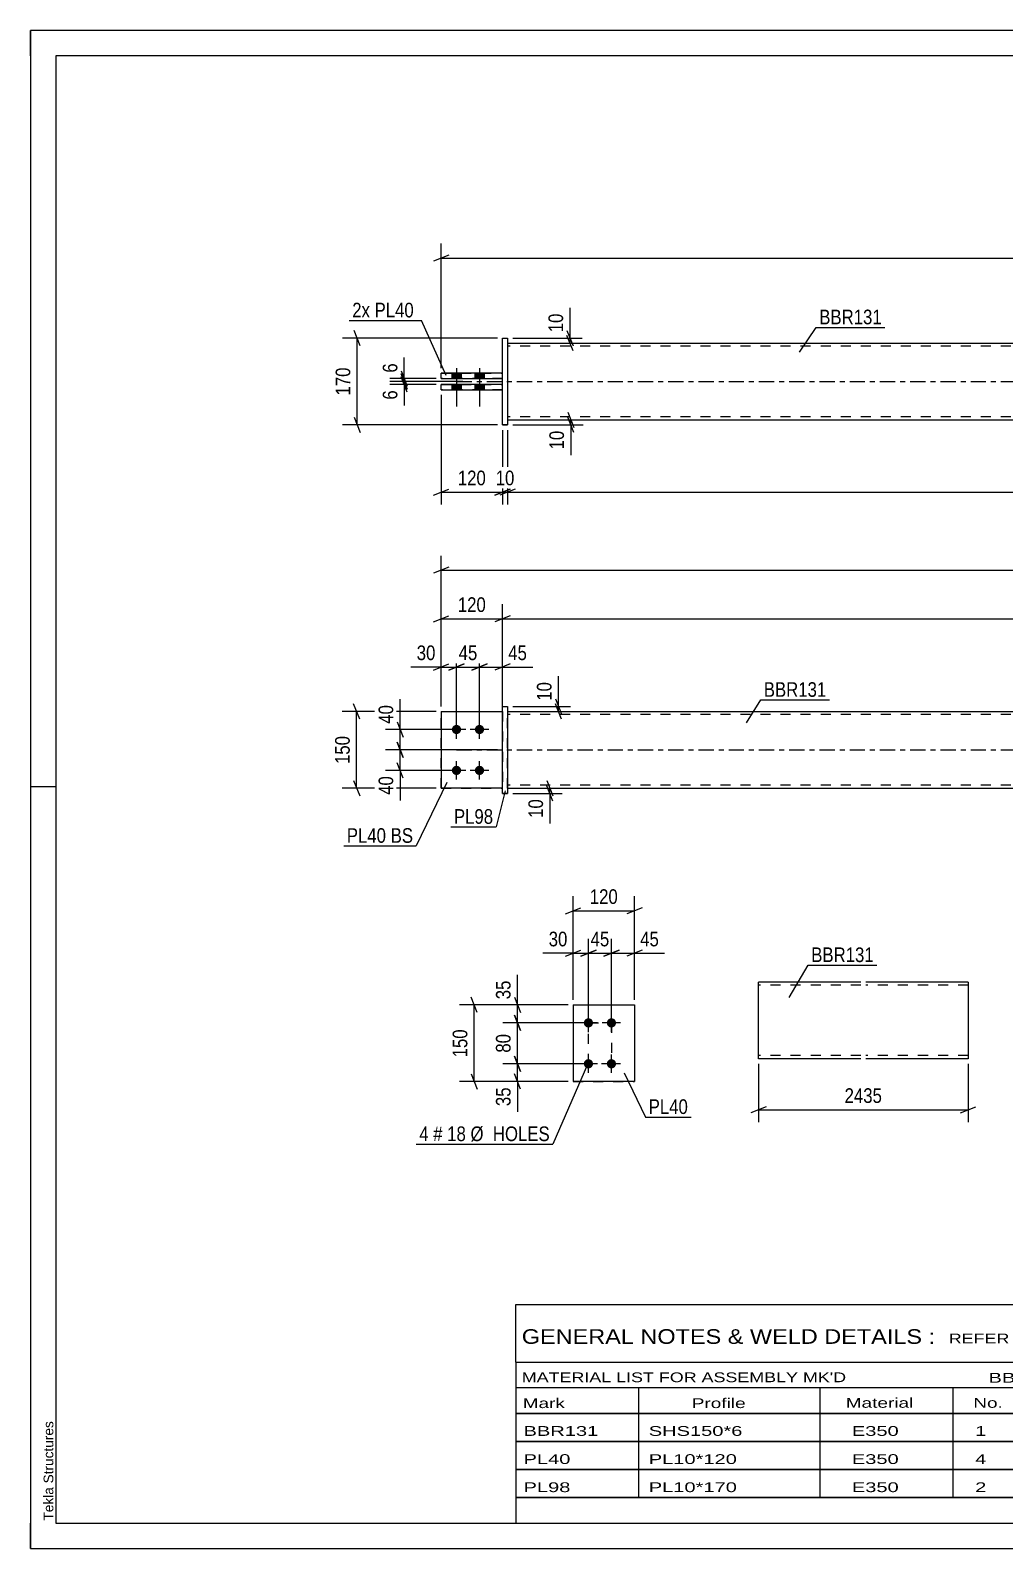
# Model space of a CAD drawing. Header units: millimetres. Extents: x 0 to 420, y 0 to 297.
# Drawn here: x 0 to 190.6, y 0 to 297 of the extents above; entities that cross this region are included whole.
import ezdxf

# ---------------------------------------------------------------- set-up
doc = ezdxf.new("R2010")
doc.units = ezdxf.units.MM
doc.linetypes.add('DXK_LINE_DOT2', pattern=[3.9198, 1.9599, -1.9599])
doc.linetypes.add('DXK_LINE_DOT3', pattern=[5.9187, 2.979, -0.9799, 0.9799, -0.9799])
doc.styles.add('Arial', font='ARIAL.TTF', dxfattribs={"height": 0.2})
doc.styles.add('Arial Narrow', font='ARIALN.TTF', dxfattribs={"height": 0.2})

# ---------------------------------------------------------------- blocks, each defined once
blk = doc.blocks.new('Unknown-580605620-1163')
at = {"color": 5, "linetype": 'Continuous'}
for p, q in [((420, 297), (0, 297)), ((0, 297), (0, 0)), ((0, 292), (0, 297)), ((415, 292), (5, 292)), ((5, 292), (5, 5)), ((5, 149), (0, 149)), ((0, 0), (0, 5)), ((5, 5), (415, 5)), ((0, 0), (420, 0))]:
    blk.add_line(p, q, dxfattribs=at)
at = {"color": 174, "linetype": 'Continuous', "style": 'Arial'}
blk.add_text('Tekla Structures', height=1.9102, rotation=90, dxfattribs=at).set_placement((4.5, 5.5))
blk = doc.blocks.new('Part-580605620-1818 - 1791')
at = {"color": 2, "linetype": 'Continuous'}
for p, q in [((92.38, 164.74), (93.38, 164.74)), ((92.38, 147.74), (92.38, 164.74)), ((93.38, 164.74), (93.38, 164.74)), ((93.38, 164.74), (93.38, 147.74)), ((92.38, 147.74), (93.38, 147.74))]:
    blk.add_line(p, q, dxfattribs=at)
at = {"color": 7, "linetype": 'DXK_LINE_DOT2'}
for p, q in [((92.38, 164.74), (93.38, 164.74)), ((93.38, 147.74), (92.38, 147.74)), ((92.38, 147.74), (92.38, 147.74)), ((93.38, 147.74), (93.38, 147.74))]:
    blk.add_line(p, q, dxfattribs=at)
blk = doc.blocks.new('Part-580605620-1808 - 1791')
at = {"color": 2, "linetype": 'Continuous'}
for p, q in [((80.38, 163.74), (92.38, 163.74)), ((80.38, 163.74), (80.38, 148.74)), ((92.38, 148.74), (80.38, 148.74)), ((80.38, 148.74), (80.38, 148.74))]:
    blk.add_line(p, q, dxfattribs=at)
at = {"color": 7, "linetype": 'DXK_LINE_DOT2'}
for p, q in [((80.38, 163.74), (92.38, 163.74)), ((92.38, 163.74), (92.38, 163.74)), ((92.38, 163.74), (92.38, 148.74)), ((80.38, 148.74), (92.38, 148.74)), ((80.38, 148.74), (80.38, 148.74))]:
    blk.add_line(p, q, dxfattribs=at)
blk = doc.blocks.new('Part-580605620-1813 - 1791')
at = {"color": 7, "linetype": 'DXK_LINE_DOT2'}
for p, q in [((80.38, 163.74), (92.38, 163.74)), ((80.38, 163.74), (92.38, 163.74)), ((80.38, 148.74), (80.38, 163.74)), ((92.38, 163.74), (92.38, 163.74)), ((92.38, 163.74), (92.38, 148.74)), ((80.38, 148.74), (92.38, 148.74)), ((92.38, 148.74), (80.38, 148.74)), ((80.38, 148.74), (80.38, 148.74))]:
    blk.add_line(p, q, dxfattribs=at)
blk = doc.blocks.new('Part-580605620-1828 - 1791')
at = {"color": 2, "linetype": 'Continuous'}
for p, q in [((93.38, 163.74), (336.91, 163.74)), ((93.38, 148.74), (336.91, 148.74))]:
    blk.add_line(p, q, dxfattribs=at)
at = {"color": 7, "linetype": 'DXK_LINE_DOT2'}
for p, q in [((93.38, 148.74), (93.38, 163.74)), ((336.91, 163.74), (336.91, 148.74)), ((336.91, 163.14), (93.38, 163.14)), ((336.91, 149.34), (93.38, 149.34))]:
    blk.add_line(p, q, dxfattribs=at)
at = {"color": 7, "linetype": 'DXK_LINE_DOT3'}
blk.add_line((83.38, 156.24), (346.91, 156.24), dxfattribs=at)
blk = doc.blocks.new('Bolt-580605620-1840 - 1791')
at = {"linetype": 'Continuous'}
for points in [[(83.38, 159.34), (83.19, 159.36), (83.01, 159.41), (82.85, 159.51), (82.71, 159.63), (82.6, 159.79), (82.52, 159.96), (82.48, 160.14), (82.48, 160.33), (82.52, 160.51), (82.6, 160.69), (82.71, 160.84), (82.85, 160.96), (83.01, 161.06), (83.19, 161.12), (83.38, 161.14), (83.57, 161.12), (83.75, 161.06), (83.91, 160.96), (84.05, 160.84), (84.16, 160.69), (84.24, 160.51), (84.28, 160.33), (84.28, 160.14), (84.24, 159.96), (84.16, 159.79), (84.05, 159.63), (83.91, 159.51), (83.75, 159.41), (83.57, 159.36)], [(87.88, 159.34), (87.69, 159.36), (87.51, 159.41), (87.35, 159.51), (87.21, 159.63), (87.1, 159.79), (87.02, 159.96), (86.98, 160.14), (86.98, 160.33), (87.02, 160.51), (87.1, 160.69), (87.21, 160.84), (87.35, 160.96), (87.51, 161.06), (87.69, 161.12), (87.88, 161.14), (88.07, 161.12), (88.25, 161.06), (88.41, 160.96), (88.55, 160.84), (88.66, 160.69), (88.74, 160.51), (88.78, 160.33), (88.78, 160.14), (88.74, 159.96), (88.66, 159.79), (88.55, 159.63), (88.41, 159.51), (88.25, 159.41), (88.07, 159.36)], [(83.38, 151.34), (83.19, 151.36), (83.01, 151.41), (82.85, 151.51), (82.71, 151.63), (82.6, 151.79), (82.52, 151.96), (82.48, 152.14), (82.48, 152.33), (82.52, 152.51), (82.6, 152.69), (82.71, 152.84), (82.85, 152.96), (83.01, 153.06), (83.19, 153.12), (83.38, 153.14), (83.57, 153.12), (83.75, 153.06), (83.91, 152.96), (84.05, 152.84), (84.16, 152.69), (84.24, 152.51), (84.28, 152.33), (84.28, 152.14), (84.24, 151.96), (84.16, 151.79), (84.05, 151.63), (83.91, 151.51), (83.75, 151.41), (83.57, 151.36)], [(87.88, 151.34), (87.69, 151.36), (87.51, 151.41), (87.35, 151.51), (87.21, 151.63), (87.1, 151.79), (87.02, 151.96), (86.98, 152.14), (86.98, 152.33), (87.02, 152.51), (87.1, 152.69), (87.21, 152.84), (87.35, 152.96), (87.51, 153.06), (87.69, 153.12), (87.88, 153.14), (88.07, 153.12), (88.25, 153.06), (88.41, 152.96), (88.55, 152.84), (88.66, 152.69), (88.74, 152.51), (88.78, 152.33), (88.78, 152.14), (88.74, 151.96), (88.66, 151.79), (88.55, 151.63), (88.41, 151.51), (88.25, 151.41), (88.07, 151.36)]]:
    blk.add_hatch(color=1, dxfattribs=at).paths.add_polyline_path(points)
at = {"color": 1, "linetype": 'Continuous'}
for p, q in [((83.38, 158.44), (83.38, 162.04)), ((87.88, 158.44), (87.88, 162.04)), ((85.18, 160.24), (81.58, 160.24)), ((89.68, 160.24), (86.08, 160.24)), ((85.18, 152.24), (81.58, 152.24)), ((83.38, 150.44), (83.38, 154.04)), ((89.68, 152.24), (86.08, 152.24)), ((87.88, 150.44), (87.88, 154.04))]:
    blk.add_line(p, q, dxfattribs=at)
blk = doc.blocks.new('Bolt-580605620-2132 - 2128')
at = {"linetype": 'Continuous'}
for points in [[(82.48, 228.91), (84.28, 228.91), (84.28, 229.91), (82.48, 229.91)], [(82.48, 228.91), (84.28, 228.91), (84.28, 229.91), (82.48, 229.91)], [(86.98, 228.91), (88.78, 228.91), (88.78, 229.91), (86.98, 229.91)], [(86.98, 228.91), (88.78, 228.91), (88.78, 229.91), (86.98, 229.91)], [(82.48, 226.71), (84.28, 226.71), (84.28, 227.71), (82.48, 227.71)], [(82.48, 226.71), (84.28, 226.71), (84.28, 227.71), (82.48, 227.71)], [(86.98, 226.71), (88.78, 226.71), (88.78, 227.71), (86.98, 227.71)], [(86.98, 226.71), (88.78, 226.71), (88.78, 227.71), (86.98, 227.71)]]:
    blk.add_hatch(color=1, dxfattribs=at).paths.add_polyline_path(points)
at = {"color": 1, "linetype": 'Continuous'}
for p, q in [((82.48, 229.91), (82.48, 228.91)), ((82.48, 229.91), (82.48, 228.91)), ((83.38, 230.91), (83.38, 223.41)), ((83.38, 230.91), (83.38, 223.41)), ((84.28, 229.91), (84.28, 228.91)), ((84.28, 229.91), (84.28, 228.91)), ((86.98, 229.91), (86.98, 228.91)), ((86.98, 229.91), (86.98, 228.91)), ((87.88, 230.91), (87.88, 223.41)), ((87.88, 230.91), (87.88, 223.41)), ((88.78, 229.91), (88.78, 228.91)), ((88.78, 229.91), (88.78, 228.91)), ((82.48, 227.71), (82.48, 226.71)), ((82.48, 227.71), (82.48, 226.71)), ((84.28, 227.71), (84.28, 226.71)), ((84.28, 227.71), (84.28, 226.71)), ((86.98, 227.71), (86.98, 226.71)), ((86.98, 227.71), (86.98, 226.71)), ((88.78, 227.71), (88.78, 226.71)), ((88.78, 227.71), (88.78, 226.71))]:
    blk.add_line(p, q, dxfattribs=at)
blk = doc.blocks.new('Part-580605620-2138 - 2128')
at = {"color": 2, "linetype": 'Continuous'}
for p, q in [((93.38, 235.81), (336.91, 235.81)), ((93.38, 220.81), (336.91, 220.81))]:
    blk.add_line(p, q, dxfattribs=at)
at = {"color": 7, "linetype": 'DXK_LINE_DOT2'}
for p, q in [((93.38, 235.81), (93.38, 220.81)), ((336.91, 235.21), (93.38, 235.21)), ((336.91, 235.81), (336.91, 220.81)), ((336.91, 221.41), (93.38, 221.41))]:
    blk.add_line(p, q, dxfattribs=at)
at = {"color": 7, "linetype": 'DXK_LINE_DOT3'}
blk.add_line((83.38, 228.31), (346.91, 228.31), dxfattribs=at)
blk = doc.blocks.new('Part-580605620-2144 - 2128')
at = {"color": 2, "linetype": 'Continuous'}
for p, q in [((92.38, 227.71), (80.38, 227.71)), ((80.38, 226.71), (80.38, 227.71)), ((80.38, 226.71), (92.38, 226.71)), ((80.38, 226.71), (80.38, 226.71))]:
    blk.add_line(p, q, dxfattribs=at)
at = {"color": 7, "linetype": 'DXK_LINE_DOT2'}
for p, q in [((80.38, 227.71), (92.38, 227.71)), ((92.38, 226.71), (80.38, 226.71)), ((92.38, 226.71), (92.38, 227.71))]:
    blk.add_line(p, q, dxfattribs=at)
blk = doc.blocks.new('Part-580605620-2149 - 2128')
at = {"color": 2, "linetype": 'Continuous'}
for p, q in [((92.38, 229.91), (80.38, 229.91)), ((80.38, 228.91), (80.38, 229.91)), ((80.38, 228.91), (92.38, 228.91)), ((80.38, 228.91), (80.38, 228.91))]:
    blk.add_line(p, q, dxfattribs=at)
at = {"color": 7, "linetype": 'DXK_LINE_DOT2'}
for p, q in [((80.38, 229.91), (92.38, 229.91)), ((92.38, 228.91), (80.38, 228.91)), ((92.38, 228.91), (92.38, 229.91))]:
    blk.add_line(p, q, dxfattribs=at)
blk = doc.blocks.new('Part-580605620-2150 - 2128')
at = {"color": 2, "linetype": 'Continuous'}
for p, q in [((92.38, 236.81), (93.38, 236.81)), ((92.38, 219.81), (92.38, 236.81)), ((93.38, 236.81), (93.38, 236.81)), ((93.38, 236.81), (93.38, 219.81)), ((93.38, 219.81), (92.38, 219.81)), ((92.38, 219.81), (92.38, 219.81))]:
    blk.add_line(p, q, dxfattribs=at)
at = {"color": 7, "linetype": 'DXK_LINE_DOT2'}
for p, q in [((92.38, 236.81), (93.38, 236.81)), ((92.38, 219.81), (93.38, 219.81)), ((92.38, 219.81), (92.38, 219.81))]:
    blk.add_line(p, q, dxfattribs=at)
blk = doc.blocks.new('Bolt-580605620-1444 - 1410')
at = {"linetype": 'Continuous'}
for points in [[(109.2, 103.75), (109.39, 103.73), (109.57, 103.67), (109.73, 103.58), (109.87, 103.45), (109.98, 103.3), (110.05, 103.13), (110.09, 102.94), (110.09, 102.75), (110.05, 102.57), (109.98, 102.4), (109.87, 102.24), (109.73, 102.12), (109.57, 102.02), (109.39, 101.97), (109.2, 101.95), (109.01, 101.97), (108.83, 102.02), (108.67, 102.12), (108.53, 102.24), (108.42, 102.4), (108.34, 102.57), (108.3, 102.75), (108.3, 102.94), (108.34, 103.13), (108.42, 103.3), (108.53, 103.45), (108.67, 103.58), (108.83, 103.67), (109.01, 103.73)], [(113.7, 103.75), (113.89, 103.73), (114.07, 103.67), (114.23, 103.58), (114.37, 103.45), (114.48, 103.3), (114.55, 103.13), (114.59, 102.94), (114.59, 102.75), (114.55, 102.57), (114.48, 102.4), (114.37, 102.24), (114.23, 102.12), (114.07, 102.02), (113.89, 101.97), (113.7, 101.95), (113.51, 101.97), (113.33, 102.02), (113.17, 102.12), (113.03, 102.24), (112.92, 102.4), (112.84, 102.57), (112.8, 102.75), (112.8, 102.94), (112.84, 103.13), (112.92, 103.3), (113.03, 103.45), (113.17, 103.58), (113.33, 103.67), (113.51, 103.73)], [(109.2, 95.75), (109.39, 95.73), (109.57, 95.67), (109.73, 95.58), (109.87, 95.45), (109.98, 95.3), (110.05, 95.13), (110.09, 94.94), (110.09, 94.75), (110.05, 94.57), (109.98, 94.4), (109.87, 94.24), (109.73, 94.12), (109.57, 94.02), (109.39, 93.97), (109.2, 93.95), (109.01, 93.97), (108.83, 94.02), (108.67, 94.12), (108.53, 94.24), (108.42, 94.4), (108.34, 94.57), (108.3, 94.75), (108.3, 94.94), (108.34, 95.13), (108.42, 95.3), (108.53, 95.45), (108.67, 95.58), (108.83, 95.67), (109.01, 95.73)], [(113.7, 95.75), (113.89, 95.73), (114.07, 95.67), (114.23, 95.58), (114.37, 95.45), (114.48, 95.3), (114.55, 95.13), (114.59, 94.94), (114.59, 94.75), (114.55, 94.57), (114.48, 94.4), (114.37, 94.24), (114.23, 94.12), (114.07, 94.02), (113.89, 93.97), (113.7, 93.95), (113.51, 93.97), (113.33, 94.02), (113.17, 94.12), (113.03, 94.24), (112.92, 94.4), (112.84, 94.57), (112.8, 94.75), (112.8, 94.94), (112.84, 95.13), (112.92, 95.3), (113.03, 95.45), (113.17, 95.58), (113.33, 95.67), (113.51, 95.73)]]:
    blk.add_hatch(color=1, dxfattribs=at).paths.add_polyline_path(points)
at = {"color": 1, "linetype": 'Continuous'}
for p, q in [((109.2, 101.05), (109.2, 104.65)), ((113.7, 101.05), (113.7, 104.65)), ((111, 102.85), (107.4, 102.85)), ((115.5, 102.85), (111.9, 102.85)), ((109.2, 93.05), (109.2, 96.65)), ((113.7, 93.05), (113.7, 96.65)), ((111, 94.85), (107.4, 94.85)), ((115.5, 94.85), (111.9, 94.85))]:
    blk.add_line(p, q, dxfattribs=at)
blk = doc.blocks.new('Part-580605620-1459 - 1410')
at = {"color": 2, "linetype": 'Continuous'}
for p, q in [((106.2, 106.35), (118.2, 106.35)), ((106.2, 106.35), (106.2, 91.35)), ((118.2, 106.35), (118.2, 106.35)), ((118.2, 106.35), (118.2, 91.35)), ((118.2, 91.35), (106.2, 91.35)), ((106.2, 91.35), (106.2, 91.35))]:
    blk.add_line(p, q, dxfattribs=at)
at = {"color": 7, "linetype": 'DXK_LINE_DOT2'}
for p, q in [((106.2, 106.35), (118.2, 106.35)), ((118.2, 106.35), (118.2, 106.35)), ((106.2, 91.35), (118.2, 91.35))]:
    blk.add_line(p, q, dxfattribs=at)
blk = doc.blocks.new('Part-580605620-1275 - 1255')
at = {"color": 2, "linetype": 'Continuous'}
for p, q in [((162.48, 110.84), (142.48, 110.84)), ((142.48, 95.93), (142.48, 110.84)), ((183.48, 110.84), (163.48, 110.84)), ((183.48, 110.84), (183.48, 95.84)), ((142.48, 95.84), (142.48, 95.93)), ((162.48, 95.84), (142.48, 95.84)), ((183.48, 95.84), (163.48, 95.84))]:
    blk.add_line(p, q, dxfattribs=at)
at = {"color": 7, "linetype": 'DXK_LINE_DOT2'}
for p, q in [((162.48, 110.24), (142.48, 110.24)), ((183.48, 110.24), (163.48, 110.24)), ((142.48, 96.44), (142.48, 96.49)), ((162.48, 96.44), (142.48, 96.44)), ((183.48, 96.44), (163.48, 96.44)), ((183.48, 96.44), (183.48, 96.49))]:
    blk.add_line(p, q, dxfattribs=at)
blk = doc.blocks.new('Rectangle-580605620-1568 - 1410')
at = {"color": 1, "linetype": 'DXK_LINE_DOT2'}
blk.add_lwpolyline([(109.2, 102.85), (113.7, 102.85), (113.7, 94.85), (109.2, 94.85), (109.2, 102.85)], close=True, dxfattribs=at)
blk = doc.blocks.new('StraightDimension-580605620-2071 - 1791')
at = {"color": 7, "linetype": 'Continuous'}
for p, q in [((94.38, 148.74), (104.06, 148.74)), ((101.06, 150.24), (102.26, 147.24)), ((102.26, 146.24), (101.06, 149.24)), ((101.66, 147.74), (101.66, 148.74)), ((94.38, 147.74), (104.06, 147.74))]:
    blk.add_line(p, q, dxfattribs=at)
at = {"color": 0}
blk.add_wipeout([(100.91, 147.21), (96.71, 147.21), (96.71, 142.35), (100.91, 142.35)], dxfattribs=at)
at = {"color": 7, "linetype": 'Continuous'}
blk.add_line((101.66, 147.74), (101.66, 141.83), dxfattribs=at)
blk.add_line((101.66, 147.74), (101.66, 141.83), dxfattribs=at)
at = {"color": 3, "style": 'Arial Narrow'}
blk.add_text('10', height=2.863, rotation=90.0002, dxfattribs=at).set_placement((100.31, 142.95))
blk = doc.blocks.new('StraightDimension-580605620-2015 - 1791')
at = {"color": 7, "linetype": 'Continuous'}
for p, q in [((87.88, 161.24), (87.88, 175.31)), ((92.38, 164.74), (92.38, 175.31)), ((86.38, 171.86), (89.38, 173.06)), ((87.88, 172.46), (92.38, 172.46)), ((93.88, 173.06), (90.88, 171.86))]:
    blk.add_line(p, q, dxfattribs=at)
at = {"color": 0}
blk.add_wipeout([(97.76, 173.21), (97.76, 177.41), (92.9, 177.41), (92.9, 173.21)], dxfattribs=at)
at = {"color": 7, "linetype": 'Continuous'}
blk.add_line((92.38, 172.46), (98.29, 172.46), dxfattribs=at)
blk.add_line((92.38, 172.46), (98.29, 172.46), dxfattribs=at)
at = {"color": 3, "style": 'Arial Narrow'}
blk.add_text('45', height=2.863, dxfattribs=at).set_placement((93.5, 173.81))
blk = doc.blocks.new('StraightDimension-580605620-1951 - 1791')
at = {"color": 7, "linetype": 'Continuous'}
for p, q in [((92.38, 157.24), (92.38, 184.73)), ((337.91, 164.74), (337.91, 184.73)), ((93.88, 182.48), (90.88, 181.28)), ((92.38, 181.88), (337.91, 181.88)), ((336.41, 181.28), (339.41, 182.48))]:
    blk.add_line(p, q, dxfattribs=at)
at = {"color": 0}
blk.add_wipeout([(219.4, 182.63), (219.4, 186.83), (210.89, 186.83), (210.89, 182.63)], dxfattribs=at)
at = {"color": 3, "style": 'Arial Narrow'}
blk.add_text('2455', height=2.863, dxfattribs=at).set_placement((211.49, 183.23))
blk = doc.blocks.new('StraightDimension-580605620-1936 - 1791')
at = {"color": 7, "linetype": 'Continuous'}
for p, q in [((80.38, 164.74), (80.38, 184.73)), ((92.38, 157.24), (92.38, 184.73)), ((78.88, 181.28), (81.88, 182.48)), ((80.38, 181.88), (92.38, 181.88)), ((93.88, 182.48), (90.88, 181.28))]:
    blk.add_line(p, q, dxfattribs=at)
at = {"color": 0}
blk.add_wipeout([(89.72, 182.63), (89.72, 186.83), (83.04, 186.83), (83.04, 182.63)], dxfattribs=at)
at = {"color": 3, "style": 'Arial Narrow'}
blk.add_text('120', height=2.863, dxfattribs=at).set_placement((83.64, 183.23))
blk = doc.blocks.new('StraightDimension-580605620-1897 - 1791')
at = {"color": 7, "linetype": 'Continuous'}
for p, q in [((80.38, 164.74), (80.38, 194.24)), ((349.91, 164.74), (349.91, 194.24)), ((81.88, 191.99), (78.88, 190.79)), ((80.38, 191.39), (349.91, 191.39)), ((348.41, 190.79), (351.41, 191.99))]:
    blk.add_line(p, q, dxfattribs=at)
at = {"color": 0}
blk.add_wipeout([(219.4, 192.14), (219.4, 196.34), (210.89, 196.34), (210.89, 192.14)], dxfattribs=at)
at = {"color": 3, "style": 'Arial Narrow'}
blk.add_text('2695', height=2.863, dxfattribs=at).set_placement((211.49, 192.74))
blk = doc.blocks.new('StraightDimension-580605620-2032 - 1791')
at = {"color": 7, "linetype": 'Continuous'}
for p, q in [((79.38, 163.74), (60.99, 163.74)), ((64.44, 162.24), (63.24, 165.24)), ((63.84, 148.74), (63.84, 163.74)), ((79.38, 148.74), (60.99, 148.74)), ((63.24, 150.24), (64.44, 147.24))]:
    blk.add_line(p, q, dxfattribs=at)
at = {"color": 0}
blk.add_wipeout([(63.09, 159.58), (58.89, 159.58), (58.89, 152.89), (63.09, 152.89)], dxfattribs=at)
at = {"color": 3, "style": 'Arial Narrow'}
blk.add_text('150', height=2.863, rotation=90.0002, dxfattribs=at).set_placement((62.49, 153.49))
blk = doc.blocks.new('StraightDimension-580605620-1842 - 1791')
at = {"color": 7, "linetype": 'Continuous'}
for p, q in [((94.38, 164.74), (105.72, 164.74)), ((94.38, 163.74), (105.72, 163.74)), ((102.72, 166.24), (103.92, 163.24)), ((103.92, 162.24), (102.72, 165.24)), ((103.32, 163.74), (103.32, 164.74))]:
    blk.add_line(p, q, dxfattribs=at)
at = {"color": 0}
blk.add_wipeout([(102.57, 170.12), (98.37, 170.12), (98.37, 165.26), (102.57, 165.26)], dxfattribs=at)
at = {"color": 7, "linetype": 'Continuous'}
blk.add_line((103.32, 164.74), (103.32, 170.64), dxfattribs=at)
blk.add_line((103.32, 164.74), (103.32, 170.64), dxfattribs=at)
at = {"color": 3, "style": 'Arial Narrow'}
blk.add_text('10', height=2.863, rotation=90.0002, dxfattribs=at).set_placement((101.97, 165.86))
blk = doc.blocks.new('StraightDimension-580605620-1986 - 1791')
at = {"color": 7, "linetype": 'Continuous'}
for p, q in [((80.38, 164.74), (80.38, 175.31)), ((83.38, 161.24), (83.38, 175.31)), ((78.88, 171.86), (81.88, 173.06)), ((80.38, 172.46), (83.38, 172.46)), ((84.88, 173.06), (81.88, 171.86))]:
    blk.add_line(p, q, dxfattribs=at)
at = {"color": 0}
blk.add_wipeout([(79.85, 173.21), (79.85, 177.41), (75, 177.41), (75, 173.21)], dxfattribs=at)
at = {"color": 7, "linetype": 'Continuous'}
blk.add_line((80.38, 172.46), (74.47, 172.46), dxfattribs=at)
blk.add_line((80.38, 172.46), (74.47, 172.46), dxfattribs=at)
at = {"color": 3, "style": 'Arial Narrow'}
blk.add_text('30', height=2.863, dxfattribs=at).set_placement((75.6, 173.81))
blk = doc.blocks.new('StraightDimension-580605620-2002 - 1791')
at = {"color": 7, "linetype": 'Continuous'}
for p, q in [((83.38, 161.24), (83.38, 175.31)), ((87.88, 161.24), (87.88, 175.31)), ((81.88, 171.86), (84.88, 173.06)), ((83.38, 172.46), (87.88, 172.46)), ((89.38, 173.06), (86.38, 171.86))]:
    blk.add_line(p, q, dxfattribs=at)
at = {"color": 0}
blk.add_wipeout([(88.06, 173.21), (88.06, 177.41), (83.2, 177.41), (83.2, 173.21)], dxfattribs=at)
at = {"color": 3, "style": 'Arial Narrow'}
blk.add_text('45', height=2.863, dxfattribs=at).set_placement((83.8, 173.81))
blk = doc.blocks.new('StraightDimension-580605620-2052 - 1791')
at = {"color": 7, "linetype": 'Continuous'}
for p, q in [((71.75, 157.74), (72.95, 154.74)), ((91.38, 156.24), (69.5, 156.24)), ((72.35, 152.24), (72.35, 156.24)), ((82.38, 152.24), (69.5, 152.24)), ((72.95, 150.74), (71.75, 153.74))]:
    blk.add_line(p, q, dxfattribs=at)
at = {"color": 0}
blk.add_wipeout([(71.6, 151.71), (67.4, 151.71), (67.4, 146.85), (71.6, 146.85)], dxfattribs=at)
at = {"color": 7, "linetype": 'Continuous'}
blk.add_line((72.35, 152.24), (72.35, 146.33), dxfattribs=at)
blk.add_line((72.35, 152.24), (72.35, 146.33), dxfattribs=at)
at = {"color": 3, "style": 'Arial Narrow'}
blk.add_text('40', height=2.863, rotation=90.0002, dxfattribs=at).set_placement((71, 147.45))
blk = doc.blocks.new('StraightDimension-580605620-2061 - 1791')
at = {"color": 7, "linetype": 'Continuous'}
for p, q in [((71.75, 161.74), (72.95, 158.74)), ((82.38, 160.24), (69.5, 160.24)), ((72.95, 154.74), (71.75, 157.74)), ((72.35, 156.24), (72.35, 160.24)), ((91.38, 156.24), (69.5, 156.24))]:
    blk.add_line(p, q, dxfattribs=at)
at = {"color": 0}
blk.add_wipeout([(71.6, 165.62), (67.4, 165.62), (67.4, 160.76), (71.6, 160.76)], dxfattribs=at)
at = {"color": 7, "linetype": 'Continuous'}
blk.add_line((72.35, 160.24), (72.35, 166.14), dxfattribs=at)
blk.add_line((72.35, 160.24), (72.35, 166.14), dxfattribs=at)
at = {"color": 3, "style": 'Arial Narrow'}
blk.add_text('40', height=2.863, rotation=90.0002, dxfattribs=at).set_placement((71, 161.36))
blk = doc.blocks.new('StraightDimension-580605620-2196 - 2128')
at = {"color": 7, "linetype": 'Continuous'}
for p, q in [((93.38, 218.81), (93.38, 204.26)), ((336.91, 218.81), (336.91, 204.26)), ((94.88, 207.26), (91.88, 206.06)), ((93.38, 206.66), (336.91, 206.66)), ((335.41, 206.06), (338.41, 207.26))]:
    blk.add_line(p, q, dxfattribs=at)
at = {"color": 0}
blk.add_wipeout([(219.4, 207.41), (219.4, 211.61), (210.89, 211.61), (210.89, 207.41)], dxfattribs=at)
at = {"color": 3, "style": 'Arial Narrow'}
blk.add_text('2435', height=2.863, dxfattribs=at).set_placement((211.49, 208.01))
blk = doc.blocks.new('StraightDimension-580605620-2213 - 2128')
at = {"color": 7, "linetype": 'Continuous'}
for p, q in [((80.38, 225.71), (80.38, 204.26)), ((92.38, 218.81), (92.38, 204.26)), ((78.88, 206.06), (81.88, 207.26)), ((80.38, 206.66), (92.38, 206.66)), ((93.88, 207.26), (90.88, 206.06))]:
    blk.add_line(p, q, dxfattribs=at)
at = {"color": 0}
blk.add_wipeout([(89.72, 207.41), (89.72, 211.61), (83.04, 211.61), (83.04, 207.41)], dxfattribs=at)
at = {"color": 3, "style": 'Arial Narrow'}
blk.add_text('120', height=2.863, dxfattribs=at).set_placement((83.64, 208.01))
blk = doc.blocks.new('StraightDimension-580605620-2204 - 2128')
at = {"color": 7, "linetype": 'Continuous'}
for p, q in [((92.38, 218.81), (92.38, 204.26)), ((93.38, 218.81), (93.38, 204.26)), ((90.88, 206.06), (93.88, 207.26)), ((94.88, 207.26), (91.88, 206.06)), ((92.38, 206.66), (93.38, 206.66))]:
    blk.add_line(p, q, dxfattribs=at)
at = {"color": 0}
blk.add_wipeout([(95.31, 207.41), (95.31, 211.61), (90.45, 211.61), (90.45, 207.41)], dxfattribs=at)
at = {"color": 3, "style": 'Arial Narrow'}
blk.add_text('10', height=2.863, dxfattribs=at).set_placement((91.05, 208.01))
blk = doc.blocks.new('StraightDimension-580605620-2162 - 2128')
at = {"color": 7, "linetype": 'Continuous'}
for p, q in [((94.38, 220.81), (108.16, 220.81)), ((94.38, 219.81), (108.16, 219.81)), ((105.16, 222.31), (106.36, 219.31)), ((106.36, 218.31), (105.16, 221.31)), ((105.76, 219.81), (105.76, 220.81))]:
    blk.add_line(p, q, dxfattribs=at)
at = {"color": 0}
blk.add_wipeout([(105.01, 219.29), (100.81, 219.29), (100.81, 214.43), (105.01, 214.43)], dxfattribs=at)
at = {"color": 7, "linetype": 'Continuous'}
blk.add_line((105.76, 219.81), (105.76, 213.9), dxfattribs=at)
blk.add_line((105.76, 219.81), (105.76, 213.9), dxfattribs=at)
at = {"color": 3, "style": 'Arial Narrow'}
blk.add_text('10', height=2.863, rotation=90.0002, dxfattribs=at).set_placement((104.41, 215.03))
blk = doc.blocks.new('StraightDimension-580605620-2172 - 2128')
at = {"color": 7, "linetype": 'Continuous'}
for p, q in [((64.55, 235.31), (63.35, 238.31)), ((91.38, 236.81), (61.1, 236.81)), ((63.95, 219.81), (63.95, 236.81)), ((91.38, 219.81), (61.1, 219.81)), ((63.35, 221.31), (64.55, 218.31))]:
    blk.add_line(p, q, dxfattribs=at)
at = {"color": 0}
blk.add_wipeout([(63.2, 231.65), (59, 231.65), (59, 224.97), (63.2, 224.97)], dxfattribs=at)
at = {"color": 3, "style": 'Arial Narrow'}
blk.add_text('170', height=2.863, rotation=90.0002, dxfattribs=at).set_placement((62.6, 225.57))
blk = doc.blocks.new('StraightDimension-580605620-2185 - 2128')
at = {"color": 7, "linetype": 'Continuous'}
for p, q in [((81.88, 253.03), (78.88, 251.83)), ((80.38, 230.91), (80.38, 255.28)), ((348.41, 251.83), (351.41, 253.03)), ((349.91, 230.91), (349.91, 255.28)), ((80.38, 252.43), (349.91, 252.43))]:
    blk.add_line(p, q, dxfattribs=at)
at = {"color": 0}
blk.add_wipeout([(219.4, 253.18), (219.4, 257.38), (210.89, 257.38), (210.89, 253.18)], dxfattribs=at)
at = {"color": 3, "style": 'Arial Narrow'}
blk.add_text('2695', height=2.863, dxfattribs=at).set_placement((211.49, 253.78))
blk = doc.blocks.new('StraightDimension-580605620-2253 - 2128')
at = {"color": 7, "linetype": 'Continuous'}
for p, q in [((104.99, 238.31), (106.19, 235.31)), ((94.38, 236.81), (107.99, 236.81)), ((94.38, 235.81), (107.99, 235.81)), ((106.19, 234.31), (104.99, 237.31)), ((105.59, 235.81), (105.59, 236.81))]:
    blk.add_line(p, q, dxfattribs=at)
at = {"color": 0}
blk.add_wipeout([(104.84, 242.19), (100.64, 242.19), (100.64, 237.34), (104.84, 237.34)], dxfattribs=at)
at = {"color": 7, "linetype": 'Continuous'}
blk.add_line((105.59, 236.81), (105.59, 242.72), dxfattribs=at)
blk.add_line((105.59, 236.81), (105.59, 242.72), dxfattribs=at)
at = {"color": 3, "style": 'Arial Narrow'}
blk.add_text('10', height=2.863, rotation=90.0002, dxfattribs=at).set_placement((104.24, 237.94))
blk = doc.blocks.new('StraightDimension-580605620-2293 - 2128')
at = {"color": 7, "linetype": 'Continuous'}
for p, q in [((79.38, 228.91), (70.31, 228.91)), ((72.56, 230.41), (73.76, 227.41)), ((73.76, 226.81), (72.56, 229.81)), ((73.16, 228.31), (73.16, 228.91)), ((84.63, 228.31), (70.31, 228.31))]:
    blk.add_line(p, q, dxfattribs=at)
at = {"color": 0}
blk.add_wipeout([(72.41, 232.46), (68.21, 232.46), (68.21, 229.44), (72.41, 229.44)], dxfattribs=at)
at = {"color": 7, "linetype": 'Continuous'}
blk.add_line((73.16, 228.91), (73.16, 232.99), dxfattribs=at)
blk.add_line((73.16, 228.91), (73.16, 232.99), dxfattribs=at)
at = {"color": 3, "style": 'Arial Narrow'}
blk.add_text('6', height=2.86, rotation=90.0002, dxfattribs=at).set_placement((71.81, 230.04))
blk = doc.blocks.new('StraightDimension-580605620-2303 - 2128')
at = {"color": 7, "linetype": 'Continuous'}
for p, q in [((72.56, 229.81), (73.76, 226.81)), ((73.76, 226.21), (72.56, 229.21)), ((84.63, 228.31), (70.31, 228.31)), ((79.38, 227.71), (70.31, 227.71)), ((73.16, 227.71), (73.16, 228.31))]:
    blk.add_line(p, q, dxfattribs=at)
at = {"color": 0}
blk.add_wipeout([(72.41, 227.19), (68.21, 227.19), (68.21, 224.16), (72.41, 224.16)], dxfattribs=at)
at = {"color": 7, "linetype": 'Continuous'}
blk.add_line((73.16, 227.71), (73.16, 223.63), dxfattribs=at)
blk.add_line((73.16, 227.71), (73.16, 223.63), dxfattribs=at)
at = {"color": 3, "style": 'Arial Narrow'}
blk.add_text('6', height=2.86, rotation=90.0002, dxfattribs=at).set_placement((71.81, 224.76))
blk = doc.blocks.new('StraightDimension-580605620-1491 - 1410')
at = {"color": 7, "linetype": 'Continuous'}
for p, q in [((109.2, 103.85), (109.2, 119.32)), ((113.7, 103.85), (113.7, 119.32)), ((107.7, 115.87), (110.7, 117.07)), ((109.2, 116.47), (113.7, 116.47)), ((115.2, 117.07), (112.2, 115.87))]:
    blk.add_line(p, q, dxfattribs=at)
at = {"color": 0}
blk.add_wipeout([(113.88, 117.22), (113.88, 121.42), (109.02, 121.42), (109.02, 117.22)], dxfattribs=at)
at = {"color": 3, "style": 'Arial Narrow'}
blk.add_text('45', height=2.863, dxfattribs=at).set_placement((109.62, 117.82))
blk = doc.blocks.new('StraightDimension-580605620-1461 - 1410')
at = {"color": 7, "linetype": 'Continuous'}
for p, q in [((104.7, 124.17), (107.7, 125.37)), ((106.2, 107.35), (106.2, 127.62)), ((106.2, 124.77), (118.2, 124.77)), ((119.7, 125.37), (116.7, 124.17)), ((118.2, 107.35), (118.2, 127.62))]:
    blk.add_line(p, q, dxfattribs=at)
at = {"color": 0}
blk.add_wipeout([(115.54, 125.52), (115.54, 129.72), (108.86, 129.72), (108.86, 125.52)], dxfattribs=at)
at = {"color": 3, "style": 'Arial Narrow'}
blk.add_text('120', height=2.863, dxfattribs=at).set_placement((109.46, 126.12))
blk = doc.blocks.new('StraightDimension-580605620-1478 - 1410')
at = {"color": 7, "linetype": 'Continuous'}
for p, q in [((113.7, 103.85), (113.7, 119.32)), ((118.2, 107.35), (118.2, 119.32)), ((112.2, 115.87), (115.2, 117.07)), ((113.7, 116.47), (118.2, 116.47)), ((119.7, 117.07), (116.7, 115.87))]:
    blk.add_line(p, q, dxfattribs=at)
at = {"color": 0}
blk.add_wipeout([(123.58, 117.22), (123.58, 121.42), (118.72, 121.42), (118.72, 117.22)], dxfattribs=at)
at = {"color": 7, "linetype": 'Continuous'}
blk.add_line((118.2, 116.47), (124.11, 116.47), dxfattribs=at)
blk.add_line((118.2, 116.47), (124.11, 116.47), dxfattribs=at)
at = {"color": 3, "style": 'Arial Narrow'}
blk.add_text('45', height=2.863, dxfattribs=at).set_placement((119.32, 117.82))
blk = doc.blocks.new('StraightDimension-580605620-1501 - 1410')
at = {"color": 7, "linetype": 'Continuous'}
for p, q in [((106.2, 107.35), (106.2, 119.32)), ((109.2, 103.85), (109.2, 119.32)), ((104.7, 115.87), (107.7, 117.07)), ((106.2, 116.47), (109.2, 116.47)), ((110.7, 117.07), (107.7, 115.87))]:
    blk.add_line(p, q, dxfattribs=at)
at = {"color": 0}
blk.add_wipeout([(105.67, 117.22), (105.67, 121.42), (100.82, 121.42), (100.82, 117.22)], dxfattribs=at)
at = {"color": 7, "linetype": 'Continuous'}
blk.add_line((106.2, 116.47), (100.29, 116.47), dxfattribs=at)
blk.add_line((106.2, 116.47), (100.29, 116.47), dxfattribs=at)
at = {"color": 3, "style": 'Arial Narrow'}
blk.add_text('30', height=2.863, dxfattribs=at).set_placement((101.42, 117.82))
blk = doc.blocks.new('StraightDimension-580605620-1515 - 1410')
at = {"color": 7, "linetype": 'Continuous'}
for p, q in [((87.45, 104.85), (86.25, 107.85)), ((105.2, 106.35), (84, 106.35)), ((86.85, 91.35), (86.85, 106.35)), ((86.25, 92.85), (87.45, 89.85)), ((105.2, 91.35), (84, 91.35))]:
    blk.add_line(p, q, dxfattribs=at)
at = {"color": 0}
blk.add_wipeout([(86.1, 102.19), (81.9, 102.19), (81.9, 95.5), (86.1, 95.5)], dxfattribs=at)
at = {"color": 3, "style": 'Arial Narrow'}
blk.add_text('150', height=2.863, rotation=90.0002, dxfattribs=at).set_placement((85.5, 96.1))
blk = doc.blocks.new('StraightDimension-580605620-1532 - 1410')
at = {"color": 7, "linetype": 'Continuous'}
for p, q in [((94.71, 107.85), (95.91, 104.85)), ((105.2, 106.35), (92.46, 106.35)), ((95.91, 101.35), (94.71, 104.35)), ((95.31, 102.85), (95.31, 106.35)), ((108.2, 102.85), (92.46, 102.85))]:
    blk.add_line(p, q, dxfattribs=at)
at = {"color": 0}
blk.add_wipeout([(94.56, 111.73), (90.36, 111.73), (90.36, 106.87), (94.56, 106.87)], dxfattribs=at)
at = {"color": 7, "linetype": 'Continuous'}
blk.add_line((95.31, 106.35), (95.31, 112.25), dxfattribs=at)
blk.add_line((95.31, 106.35), (95.31, 112.25), dxfattribs=at)
at = {"color": 3, "style": 'Arial Narrow'}
blk.add_text('35', height=2.863, rotation=90.0002, dxfattribs=at).set_placement((93.96, 107.47))
blk = doc.blocks.new('StraightDimension-580605620-1545 - 1410')
at = {"color": 7, "linetype": 'Continuous'}
for p, q in [((94.71, 104.35), (95.91, 101.35)), ((108.2, 102.85), (92.46, 102.85)), ((95.31, 94.85), (95.31, 102.85)), ((95.91, 93.35), (94.71, 96.35)), ((108.2, 94.85), (92.46, 94.85))]:
    blk.add_line(p, q, dxfattribs=at)
at = {"color": 0}
blk.add_wipeout([(94.56, 101.27), (90.36, 101.27), (90.36, 96.42), (94.56, 96.42)], dxfattribs=at)
at = {"color": 3, "style": 'Arial Narrow'}
blk.add_text('80', height=2.863, rotation=90.0002, dxfattribs=at).set_placement((93.96, 97.02))
blk = doc.blocks.new('StraightDimension-580605620-1555 - 1410')
at = {"color": 7, "linetype": 'Continuous'}
for p, q in [((94.71, 96.35), (95.91, 93.35)), ((108.2, 94.85), (92.46, 94.85)), ((95.91, 89.85), (94.71, 92.85)), ((95.31, 91.35), (95.31, 94.85)), ((105.2, 91.35), (92.46, 91.35))]:
    blk.add_line(p, q, dxfattribs=at)
at = {"color": 0}
blk.add_wipeout([(94.56, 90.82), (90.36, 90.82), (90.36, 85.97), (94.56, 85.97)], dxfattribs=at)
at = {"color": 7, "linetype": 'Continuous'}
blk.add_line((95.31, 91.35), (95.31, 85.44), dxfattribs=at)
blk.add_line((95.31, 91.35), (95.31, 85.44), dxfattribs=at)
at = {"color": 3, "style": 'Arial Narrow'}
blk.add_text('35', height=2.863, rotation=90.0002, dxfattribs=at).set_placement((93.96, 86.57))
blk = doc.blocks.new('StraightDimension-580605620-1353 - 1255')
at = {"color": 7, "linetype": 'Continuous'}
for p, q in [((142.48, 94.84), (142.48, 83.44)), ((183.48, 94.84), (183.48, 83.44)), ((143.98, 86.44), (140.98, 85.24)), ((181.98, 85.24), (184.98, 86.44)), ((142.48, 85.84), (183.48, 85.84))]:
    blk.add_line(p, q, dxfattribs=at)
at = {"color": 0}
blk.add_wipeout([(167.23, 86.59), (167.23, 90.79), (158.72, 90.79), (158.72, 86.59)], dxfattribs=at)
at = {"color": 3, "style": 'Arial Narrow'}
blk.add_text('2435', height=2.863, dxfattribs=at).set_placement((159.32, 87.19))
blk = doc.blocks.new('Unknown-580605620-3663')
at = {"color": 7, "linetype": 'Continuous'}
for p, q in [((95, 47.75), (255, 47.75)), ((95, 36.5), (95, 47.75)), ((255, 47.75), (255, 36.5)), ((95, 36.5), (255, 36.5)), ((95, 36.5), (95, 31.5)), ((255, 36.5), (255, 31.5)), ((95, 31.5), (255, 31.5)), ((95, 31.5), (95, 26.5)), ((119, 31.5), (119, 26.5)), ((154.5, 31.5), (154.5, 26.5)), ((180.5, 31.5), (180.5, 26.5)), ((193.5, 31.5), (193.5, 26.5)), ((211, 31.5), (211, 26.5)), ((233, 31.5), (233, 26.5)), ((255, 31.5), (255, 26.5)), ((95, 26.5), (255, 26.5)), ((95, 26.45), (95, 21.05)), ((95, 26.45), (255, 26.45)), ((119, 26.5), (119, 21)), ((154.5, 26.5), (154.5, 21)), ((180.5, 26.5), (180.5, 21)), ((193.5, 26.5), (193.5, 21)), ((211, 26.5), (211, 21)), ((233, 26.5), (233, 21)), ((255, 26.45), (255, 21.05)), ((95, 21.05), (255, 21.05)), ((95, 20.95), (95, 15.55)), ((95, 20.95), (255, 20.95)), ((119, 21), (119, 15.5)), ((154.5, 21), (154.5, 15.5)), ((180.5, 21), (180.5, 15.5)), ((193.5, 21), (193.5, 15.5)), ((211, 21), (211, 15.5)), ((233, 21), (233, 15.5)), ((255, 20.95), (255, 15.55)), ((95, 15.55), (255, 15.55)), ((95, 15.45), (95, 10.05)), ((95, 15.45), (255, 15.45)), ((119, 15.5), (119, 10)), ((154.5, 15.5), (154.5, 10)), ((180.5, 15.5), (180.5, 10)), ((193.5, 15.5), (193.5, 10)), ((211, 15.5), (211, 10)), ((233, 15.5), (233, 10)), ((255, 15.45), (255, 10.05)), ((95, 10.05), (255, 10.05)), ((95, 10), (255, 10)), ((95, 10), (95, 5)), ((211, 10), (211, 5)), ((233, 10), (233, 5)), ((255, 10), (255, 5)), ((95, 5), (255, 5))]:
    blk.add_line(p, q, dxfattribs=at)
at = {"color": 7, "style": 'Arial Narrow'}
for s, height, width, p in [('GENERAL NOTES & WELD DETAILS :', 2.8633, 1.4, (96.15, 40.06)), ('REFER TYP DRAWING TYP-01', 1.9089, 1.6, (179.7, 40.16)), ("MATERIAL LIST FOR ASSEMBLY MK'D", 1.9089, 1.6, (96.15, 32.56)), ('BBR131', 1.909, 1.794707, (187.48, 32.47)), ('2', 1.91, 1.794707, (217.08, 32.56)), ('No. Required', 1.9089, 1.6, (226.41, 32.56)), ('Mark', 1.909, 1.7, (96.34, 27.5)), ('Profile', 1.909, 1.7, (129.41, 27.5)), ('Material', 1.909, 1.7, (159.54, 27.56)), ('No.', 1.909, 1.7, (184.5, 27.56)), ('Length', 1.909, 1.7, (195, 27.56)), ('Area', 1.909, 1.7, (217.5, 27.56)), ('Weight', 1.909, 1.7, (237, 27.56))]:
    blk.add_text(s, height=height, dxfattribs=dict(at, width=width)).set_placement(p)
at = {"color": 7, "linetype": 'Continuous', "style": 'Arial Narrow'}
for s, height, width, p in [('BBR131', 1.909, 1.794707, (96.5, 22.06)), ('SHS150*6', 1.909, 1.794707, (121, 22.06)), ('E350', 1.909, 1.794707, (160.74, 22.06)), ('1', 1.91, 1.794707, (184.86, 22.06)), ('2435', 1.909, 1.794707, (197.58, 22.06)), ('1.5', 1.909, 1.794707, (221.32, 22.06)), ('66.1', 1.909, 1.794707, (240.14, 22.06)), ('PL40', 1.909, 1.794707, (96.5, 16.56)), ('PL10*120', 1.909, 1.794707, (121, 16.56)), ('E350', 1.909, 1.794707, (160.74, 16.56)), ('4', 1.91, 1.794707, (184.86, 16.56)), ('150', 1.909, 1.794707, (199.77, 16.56)), ('0.0', 1.909, 1.794707, (221.32, 16.56)), ('5.7', 1.909, 1.794707, (242.33, 16.56)), ('PL98', 1.909, 1.794707, (96.5, 11.06)), ('PL10*170', 1.909, 1.794707, (121, 11.06)), ('E350', 1.909, 1.794707, (160.74, 11.06)), ('2', 1.91, 1.794707, (184.86, 11.06)), ('170', 1.909, 1.794707, (199.77, 11.06)), ('0.1', 1.909, 1.794707, (221.32, 11.06)), ('4.5', 1.909, 1.794707, (242.33, 11.06)), ('Total', 1.909, 1.7, (197.33, 6.5)), ('1.8', 1.909, 1.794707, (220.83, 6.5)), ('76.3', 1.909, 1.794707, (240.14, 6.5))]:
    blk.add_text(s, height=height, dxfattribs=dict(at, width=width)).set_placement(p)
blk = doc.blocks.new('Mark-580605620-1814 - 1791')
at = {"color": 0}
blk.add_wipeout([(90.55, 141.79), (90.55, 144.79), (82.88, 144.79), (82.88, 141.79)], dxfattribs=at)
blk.add_wipeout([(90.55, 141.79), (90.55, 144.79), (82.88, 144.79), (82.88, 141.79)], dxfattribs=at)
at = {"color": 30, "linetype": 'Continuous'}
for p in [(92.92, 148.23), (82.28, 141.19)]:
    blk.add_line(p, (91.15, 141.19), dxfattribs=at)
at = {"color": 3, "style": 'Arial Narrow'}
blk.add_text('PL98', height=2.863, dxfattribs=at).set_placement((82.88, 141.79))
blk = doc.blocks.new('Mark-580605620-1824 - 1791')
at = {"color": 0}
blk.add_wipeout([(155.75, 166.63), (155.75, 169.63), (143.51, 169.63), (143.51, 166.63)], dxfattribs=at)
blk.add_wipeout([(155.75, 166.63), (155.75, 169.63), (143.51, 169.63), (143.51, 166.63)], dxfattribs=at)
at = {"color": 30, "linetype": 'Continuous'}
for p, q in [((140.14, 161.55), (142.91, 166.03)), ((142.91, 166.03), (156.35, 166.03))]:
    blk.add_line(p, q, dxfattribs=at)
at = {"color": 3, "style": 'Arial Narrow'}
blk.add_text('BBR131', height=2.863, dxfattribs=at).set_placement((143.51, 166.63))
blk = doc.blocks.new('MarkSet-580605620-2119 - 1791')
at = {"color": 0}
blk.add_wipeout([(69.6, 138.07), (69.6, 141.07), (61.92, 141.07), (61.92, 138.07)], dxfattribs=at)
blk.add_wipeout([(69.6, 138.07), (69.6, 141.07), (61.92, 141.07), (61.92, 138.07)], dxfattribs=at)
blk.add_wipeout([(74.88, 138.07), (74.88, 141.07), (70.5, 141.07), (70.5, 138.07)], dxfattribs=at)
blk.add_wipeout([(74.88, 138.07), (74.88, 141.07), (70.5, 141.07), (70.5, 138.07)], dxfattribs=at)
at = {"color": 30, "linetype": 'Continuous'}
for p in [(81.46, 149.86), (61.32, 137.47)]:
    blk.add_line(p, (75.48, 137.47), dxfattribs=at)
at = {"color": 3, "style": 'Arial Narrow'}
for s, p in [('PL40', (61.92, 138.07)), ('BS', (70.5, 138.07))]:
    blk.add_text(s, height=2.863, dxfattribs=at).set_placement(p)
blk = doc.blocks.new('Mark-580605620-2134 - 2128')
at = {"color": 0}
blk.add_wipeout([(166.6, 239.5), (166.6, 242.5), (154.36, 242.5), (154.36, 239.5)], dxfattribs=at)
blk.add_wipeout([(166.6, 239.5), (166.6, 242.5), (154.36, 242.5), (154.36, 239.5)], dxfattribs=at)
at = {"color": 30, "linetype": 'Continuous'}
for p, q in [((150.47, 234.05), (153.76, 238.9)), ((153.76, 238.9), (167.2, 238.9))]:
    blk.add_line(p, q, dxfattribs=at)
at = {"color": 3, "style": 'Arial Narrow'}
blk.add_text('BBR131', height=2.863, dxfattribs=at).set_placement((154.36, 239.5))
blk = doc.blocks.new('MarkSet-580605620-2341 - 2128')
at = {"color": 30, "linetype": 'Continuous'}
blk.add_line((81.35, 229.47), (76.53, 240.25), dxfattribs=at)
at = {"color": 0}
blk.add_wipeout([(66.45, 240.85), (66.45, 243.85), (62.98, 243.85), (62.98, 240.85)], dxfattribs=at)
blk.add_wipeout([(66.45, 240.85), (66.45, 243.85), (62.98, 243.85), (62.98, 240.85)], dxfattribs=at)
blk.add_wipeout([(75.03, 240.85), (75.03, 243.85), (67.35, 243.85), (67.35, 240.85)], dxfattribs=at)
blk.add_wipeout([(75.03, 240.85), (75.03, 243.85), (67.35, 243.85), (67.35, 240.85)], dxfattribs=at)
at = {"color": 30, "linetype": 'Continuous'}
blk.add_line((62.38, 240.25), (76.53, 240.25), dxfattribs=at)
at = {"color": 3, "style": 'Arial Narrow'}
for s, p in [('2x', (62.98, 240.85)), ('PL40', (67.35, 240.85))]:
    blk.add_text(s, height=2.863, dxfattribs=at).set_placement(p)
blk = doc.blocks.new('Mark-580605620-1440 - 1410')
at = {"color": 0}
blk.add_wipeout([(77.93, 79.72), (77.93, 82.72), (76.1, 82.72), (76.1, 79.72)], dxfattribs=at)
blk.add_wipeout([(77.93, 79.72), (77.93, 82.72), (76.1, 82.72), (76.1, 79.72)], dxfattribs=at)
blk.add_wipeout([(80.66, 79.72), (80.66, 82.72), (78.83, 82.72), (78.83, 79.72)], dxfattribs=at)
blk.add_wipeout([(80.66, 79.72), (80.66, 82.72), (78.83, 82.72), (78.83, 79.72)], dxfattribs=at)
at = {"color": 3, "style": 'Arial Narrow'}
blk.add_text('4', height=2.86, dxfattribs=at).set_placement((76.1, 79.72))
at = {"color": 0}
blk.add_wipeout([(85.22, 79.72), (85.22, 82.72), (81.56, 82.72), (81.56, 79.72)], dxfattribs=at)
blk.add_wipeout([(85.22, 79.72), (85.22, 82.72), (81.56, 82.72), (81.56, 79.72)], dxfattribs=at)
at = {"color": 3, "style": 'Arial Narrow'}
blk.add_text('#', height=2.86, dxfattribs=at).set_placement((78.83, 79.72))
at = {"color": 0}
blk.add_wipeout([(101.64, 79.72), (101.64, 82.72), (86.12, 82.72), (86.12, 79.72)], dxfattribs=at)
blk.add_wipeout([(101.64, 79.72), (101.64, 82.72), (86.12, 82.72), (86.12, 79.72)], dxfattribs=at)
at = {"color": 7, "linetype": 'Continuous'}
for p in [(109.03, 94.72), (75.5, 79.12)]:
    blk.add_line(p, (102.24, 79.12), dxfattribs=at)
at = {"color": 3, "style": 'Arial Narrow'}
for s, p in [('18', (81.56, 79.72)), ('Ø  HOLES', (86.12, 79.72))]:
    blk.add_text(s, height=2.863, dxfattribs=at).set_placement(p)
blk = doc.blocks.new('Mark-580605620-1455 - 1410')
at = {"color": 0}
blk.add_wipeout([(128.67, 85.03), (128.67, 88.03), (120.99, 88.03), (120.99, 85.03)], dxfattribs=at)
blk.add_wipeout([(128.67, 85.03), (128.67, 88.03), (120.99, 88.03), (120.99, 85.03)], dxfattribs=at)
at = {"color": 30, "linetype": 'Continuous'}
for p, q in [((116.17, 93.08), (120.39, 84.43)), ((120.39, 84.43), (129.27, 84.43))]:
    blk.add_line(p, q, dxfattribs=at)
at = {"color": 3, "style": 'Arial Narrow'}
blk.add_text('PL40', height=2.863, dxfattribs=at).set_placement((120.99, 85.03))
blk = doc.blocks.new('Mark-580605620-1270 - 1255')
at = {"color": 0}
blk.add_wipeout([(165.03, 114.74), (165.03, 117.74), (152.79, 117.74), (152.79, 114.74)], dxfattribs=at)
blk.add_wipeout([(165.03, 114.74), (165.03, 117.74), (152.79, 117.74), (152.79, 114.74)], dxfattribs=at)
at = {"color": 30, "linetype": 'Continuous'}
for p, q in [((148.47, 107.83), (152.19, 114.14)), ((152.19, 114.14), (165.63, 114.14))]:
    blk.add_line(p, q, dxfattribs=at)
at = {"color": 3, "style": 'Arial Narrow'}
blk.add_text('BBR131', height=2.863, dxfattribs=at).set_placement((152.79, 114.74))

msp = doc.modelspace()

# ---------------------------------------------------------------- block references
for name in ['Unknown-580605620-1163', 'Part-580605620-2138 - 2128', 'Part-580605620-2150 - 2128', 'Part-580605620-2149 - 2128', 'Bolt-580605620-2132 - 2128', 'Part-580605620-2144 - 2128', 'Part-580605620-1808 - 1791', 'Part-580605620-1813 - 1791', 'Part-580605620-1828 - 1791', 'Part-580605620-1818 - 1791', 'Bolt-580605620-1840 - 1791', 'Part-580605620-1275 - 1255', 'Part-580605620-1459 - 1410', 'Bolt-580605620-1444 - 1410', 'Rectangle-580605620-1568 - 1410', 'Unknown-580605620-3663']:
    msp.add_blockref(name, (0, 0))

# ---------------------------------------------------------------- next in the draw order: block references
for name in ['StraightDimension-580605620-2196 - 2128', 'StraightDimension-580605620-2015 - 1791', 'StraightDimension-580605620-2071 - 1791', 'StraightDimension-580605620-1491 - 1410', 'Mark-580605620-1270 - 1255', 'Mark-580605620-1455 - 1410', 'StraightDimension-580605620-1353 - 1255']:
    msp.add_blockref(name, (0, 0))

# ---------------------------------------------------------------- next in the draw order: block references
for name in ['StraightDimension-580605620-2213 - 2128', 'StraightDimension-580605620-1951 - 1791', 'StraightDimension-580605620-1461 - 1410']:
    msp.add_blockref(name, (0, 0))

# ---------------------------------------------------------------- next in the draw order: block references
for name in ['StraightDimension-580605620-2204 - 2128', 'StraightDimension-580605620-1936 - 1791', 'StraightDimension-580605620-1501 - 1410', 'StraightDimension-580605620-1478 - 1410']:
    msp.add_blockref(name, (0, 0))

# ---------------------------------------------------------------- next in the draw order: block references
for name in ['StraightDimension-580605620-2172 - 2128', 'StraightDimension-580605620-2162 - 2128', 'StraightDimension-580605620-1897 - 1791', 'StraightDimension-580605620-1515 - 1410']:
    msp.add_blockref(name, (0, 0))

# ---------------------------------------------------------------- next in the draw order: block references
for name in ['StraightDimension-580605620-2185 - 2128', 'StraightDimension-580605620-1842 - 1791', 'Mark-580605620-1824 - 1791', 'StraightDimension-580605620-2032 - 1791', 'StraightDimension-580605620-1532 - 1410']:
    msp.add_blockref(name, (0, 0))

# ---------------------------------------------------------------- next in the draw order: block references
for name in ['StraightDimension-580605620-2253 - 2128', 'Mark-580605620-2134 - 2128', 'StraightDimension-580605620-2293 - 2128', 'StraightDimension-580605620-1986 - 1791', 'StraightDimension-580605620-2052 - 1791', 'StraightDimension-580605620-1545 - 1410']:
    msp.add_blockref(name, (0, 0))

# ---------------------------------------------------------------- next in the draw order: block references
for name in ['StraightDimension-580605620-2303 - 2128', 'StraightDimension-580605620-2002 - 1791', 'Mark-580605620-1814 - 1791', 'StraightDimension-580605620-1555 - 1410']:
    msp.add_blockref(name, (0, 0))

# ---------------------------------------------------------------- next in the draw order: block references
for name in ['MarkSet-580605620-2341 - 2128', 'StraightDimension-580605620-2061 - 1791', 'MarkSet-580605620-2119 - 1791', 'Mark-580605620-1440 - 1410']:
    msp.add_blockref(name, (0, 0))

doc.saveas('drawing.dxf')
